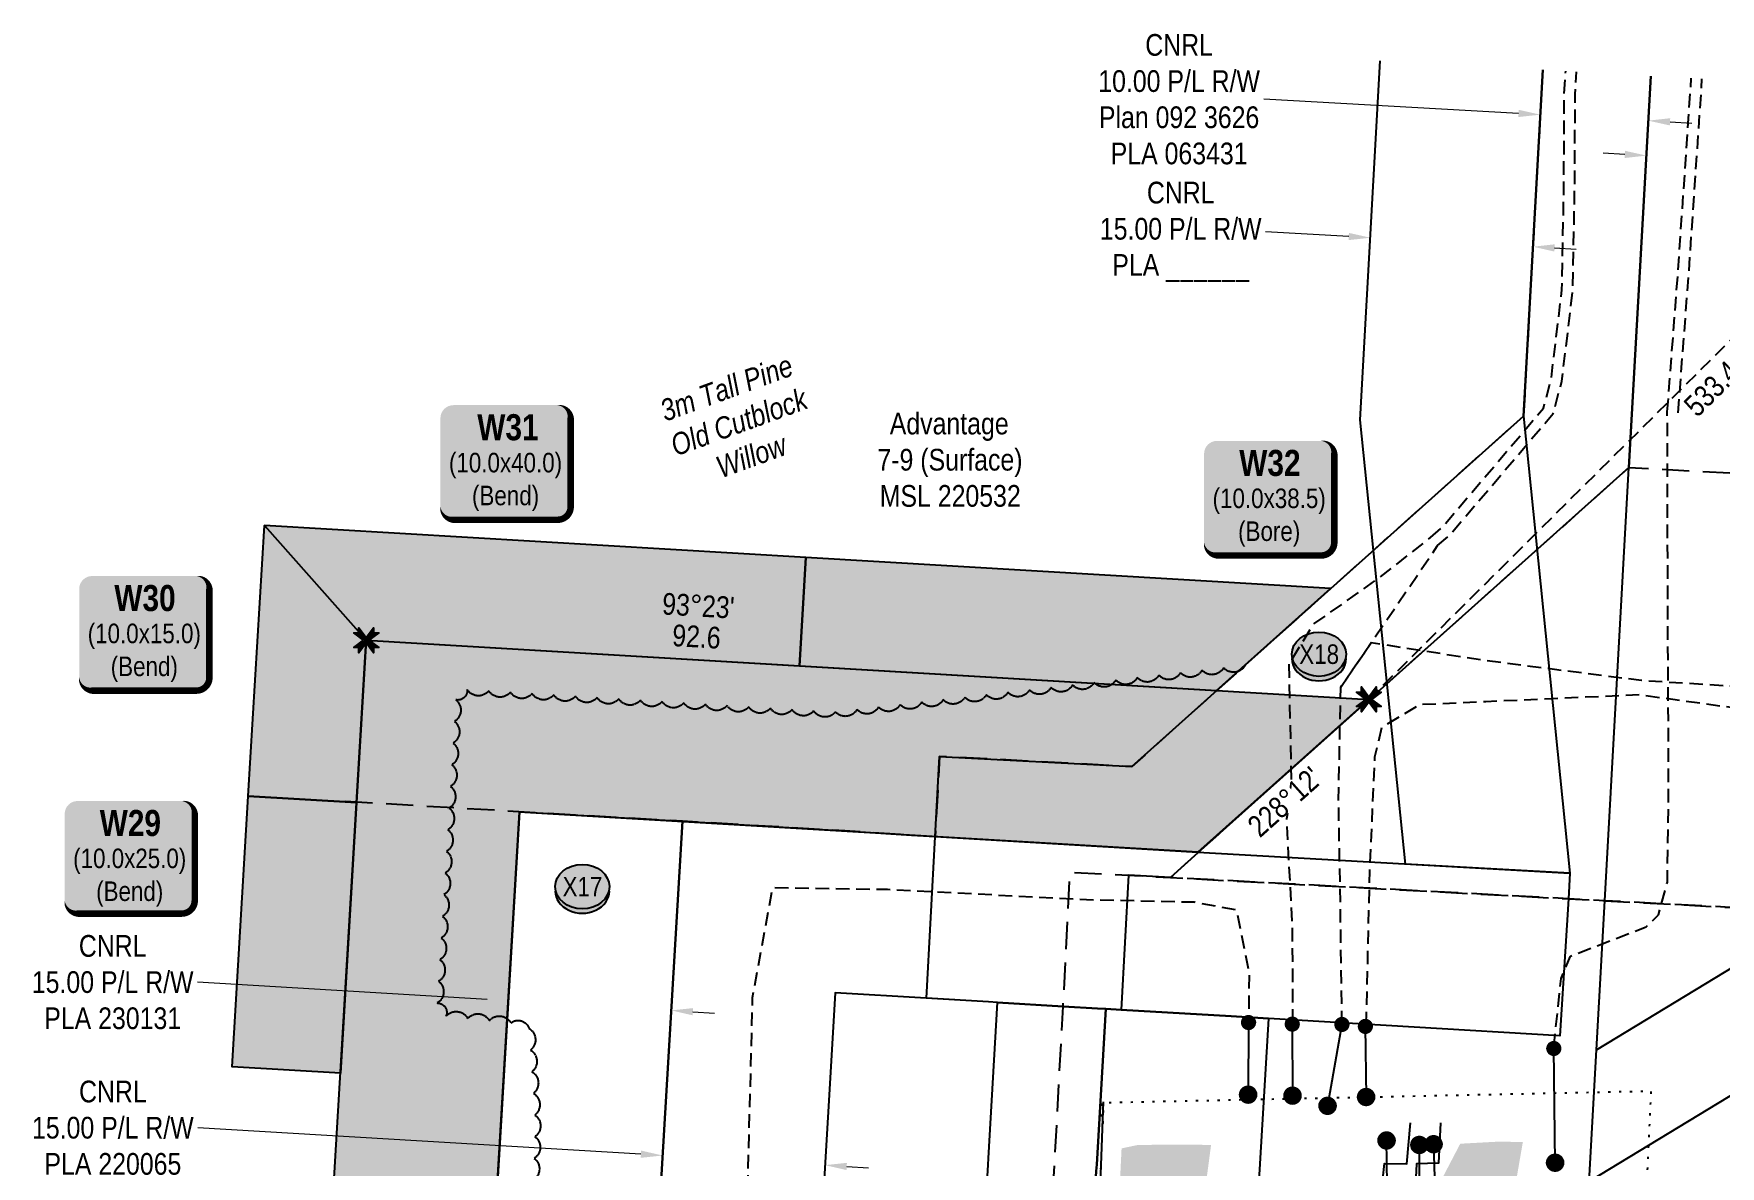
# Model space of a CAD drawing. Extents: x 331629 to 337523, y 6158057 to 6163201.
# Drawn here: x 331681 to 332458, y 6160268 to 6160790 of the extents above; entities that cross this region are included whole.
import ezdxf
from ezdxf.enums import TextEntityAlignment as Align

# ---------------------------------------------------------------- set-up
doc = ezdxf.new("R2010")
doc.units = 0
doc.header["$LTSCALE"] = 5
doc.header["$PDSIZE"] = 5
for name, pattern in [('0', [1, 1, 0]), ('foc-ACCESSROAD', [3.75, 2.5, -1.25]), ('foc-TIELINE', [1.875, 1.25, -0.625]), ('foc-TOPO', [1, 0.2, -0.8]), ('UG_PIPE', [1.875, 1.25, -0.625])]:
    doc.linetypes.add(name, pattern=pattern)
doc.layers.get('Defpoints').update_dxf_attribs({"color": 9})
doc.layers.add('AS-PIPE-AG', color=7, linetype='Continuous', true_color=0x7d00fa)
doc.layers.add('P-TEMP-BLUE-H', color=7, linetype='Continuous', true_color=0x99e6ff)
for name, color, linetype in [('AS-PIPE-UG', 44, 'UG_PIPE'), ('AS-ROADS', 254, 'Continuous'), ('AS-SYMBOL', 7, 'Continuous'), ('C-RW', 13, 'Continuous'), ('C-WS', 13, 'foc-ACCESSROAD'), ('F-WS', 190, 'foc-ACCESSROAD'), ('L-BD', 7, 'Continuous'), ('L-BD1', 253, 'Continuous'), ('L-MON', 1, 'Continuous'), ('L-TIE', 7, 'foc-TIELINE'), ('P-CROSSINGS', 250, 'Continuous'), ('P-PROPOSED', 10, 'Continuous'), ('P-PROPOSED-H', 21, 'Continuous'), ('P-TEMP-BLOCKS', 250, 'Continuous'), ('P-TEMP-BLUE', 146, 'Continuous'), ('P-WORKAREA', 113, 'Continuous'), ('P-WORKAREA-H', 111, 'Continuous'), ('T-BUSH', 110, '0'), ('T-BUSH-T', 110, 'Continuous'), ('T-GENERAL', 48, 'foc-TOPO')]:
    doc.layers.add(name, color=color, linetype=linetype)
doc.layers.add('C-RW-T', color=13, linetype='Continuous', lineweight=9)
doc.layers.add('F-WS-T', color=190, linetype='Continuous', lineweight=9)
doc.styles.add('80', font='ARIALN.TTF', dxfattribs={"height": 10})
doc.styles.add('80CG', font='ARIALN.TTF', dxfattribs={"height": 10})
doc.styles.add('80L', font='ARIALN.TTF', dxfattribs={"height": 10})
doc.styles.add('80LS', font='ARIALNI.TTF', dxfattribs={"height": 10})
doc.styles.add('BOLD', font='ARIALNB.TTF')
doc.styles.add('Crossing', font='ARIALN.TTF', dxfattribs={"height": 10})
doc.styles.get("Standard").update_dxf_attribs({"font": 'ARIALN.TTF'})
doc.dimstyles.new('Compass 5 000', dxfattribs={"dimscale": 5, "dimtxt": 9, "dimasz": 2, "dimexe": 0.2, "dimexo": 0.0625, "dimgap": 0.5, "dimtad": 0, "dimtih": 1, "dimtoh": 1, "dimzin": 0, "dimdsep": 46, "dimtxsty": '80CG', "dimcen": 0.1, "dimse1": 1, "dimse2": 1, "dimclrd": 256, "dimclrt": 256, "dimaunit": 1, "dimadec": 4, "dimazin": 0, "dimtfac": 0.06, "dimtofl": 0, "dimtmove": 0, "dimatfit": 1, "dimfxl": 0.2, "dimtolj": 1, "dimtzin": 0, "dimlwd": -1, "dimarcsym": 0})

# ---------------------------------------------------------------- blocks, each defined once
blk = doc.blocks.new('*U455')
h = blk.add_hatch(color=111)
edge = h.paths.add_edge_path()
edge.add_line((-24, -34.31), (24, -34.31))
edge.add_arc((24, -28.31), 6, 270, 360)
edge.add_line((30, -28.31), (30, 12.5))
edge.add_arc((24, 12.5), 6, 0, 90)
edge.add_line((24, 18.5), (-24, 18.5))
edge.add_arc((-24, 12.5), 6, 90, 180)
edge.add_line((-30, 12.5), (-30, -28.31))
edge.add_arc((-24, -28.31), 6, 180, 270)
at = {"color": 250, "flags": 128}
blk.add_lwpolyline([(-24, -34.31, 3, 3, 0), (24, -34.31, 3, 3, 0.414214), (30, -28.31, 3, 3, 0), (30, 12.5, 3, 0, 0.414214), (24, 18.5, 0, 0, 0), (-24, 18.5, 0, 0, 0.414214), (-30, 12.5, 0, 0, 0), (-30, -28.31, 0, 3, 0.414214)], format="xyseb", close=True, dxfattribs=at)
at = {"flags": 128}
blk.add_lwpolyline([(15.61, -23.61, 0, 7.5, 0), (0, 0, 0, 0, 0)], format="xyseb", dxfattribs=at)
at = {"color": 250}
for tag, p, height, style in [('TEMP_AREA_W1_001', (-9.21, 2.24), 12, 'BOLD'), ('ENTER_TEXT_001', (-30.66, -12.47), 9, '80')]:
    blk.add_attdef(tag, p, '', height=height, dxfattribs=dict(at, style=style))
blk = doc.blocks.new('*U456')
h = blk.add_hatch(color=111)
edge = h.paths.add_edge_path()
edge.add_line((-24, -34.31), (24, -34.31))
edge.add_arc((24, -28.31), 6, 270, 360)
edge.add_line((30, -28.31), (30, 12.5))
edge.add_arc((24, 12.5), 6, 0, 90)
edge.add_line((24, 18.5), (-24, 18.5))
edge.add_arc((-24, 12.5), 6, 90, 180)
edge.add_line((-30, 12.5), (-30, -28.31))
edge.add_arc((-24, -28.31), 6, 180, 270)
at = {"color": 250, "flags": 128}
blk.add_lwpolyline([(-24, -34.31, 3, 3, 0), (24, -34.31, 3, 3, 0.414214), (30, -28.31, 3, 3, 0), (30, 12.5, 3, 0, 0.414214), (24, 18.5, 0, 0, 0), (-24, 18.5, 0, 0, 0.414214), (-30, 12.5, 0, 0, 0), (-30, -28.31, 0, 3, 0.414214)], format="xyseb", close=True, dxfattribs=at)
at = {"flags": 128}
blk.add_lwpolyline([(9, -20.41, 0, 7.5, 0), (0, 0, 0, 0, 0)], format="xyseb", dxfattribs=at)
at = {"color": 250}
for tag, p, height, style in [('TEMP_AREA_W1_001', (-9.21, 2.24), 12, 'BOLD'), ('ENTER_TEXT_001', (-30.66, -12.47), 9, '80')]:
    blk.add_attdef(tag, p, '', height=height, dxfattribs=dict(at, style=style))
blk = doc.blocks.new('*U457')
h = blk.add_hatch(color=111)
edge = h.paths.add_edge_path()
edge.add_line((-24, -34.31), (24, -34.31))
edge.add_arc((24, -28.31), 6, 270, 360)
edge.add_line((30, -28.31), (30, 12.5))
edge.add_arc((24, 12.5), 6, 0, 90)
edge.add_line((24, 18.5), (-24, 18.5))
edge.add_arc((-24, 12.5), 6, 90, 180)
edge.add_line((-30, 12.5), (-30, -28.31))
edge.add_arc((-24, -28.31), 6, 180, 270)
at = {"color": 250, "flags": 128}
blk.add_lwpolyline([(-24, -34.31, 3, 3, 0), (24, -34.31, 3, 3, 0.414214), (30, -28.31, 3, 3, 0), (30, 12.5, 3, 0, 0.414214), (24, 18.5, 0, 0, 0), (-24, 18.5, 0, 0, 0.414214), (-30, 12.5, 0, 0, 0), (-30, -28.31, 0, 3, 0.414214)], format="xyseb", close=True, dxfattribs=at)
at = {"flags": 128}
blk.add_lwpolyline([(-21.38, -28.3, 0, 7.5, 0), (0, 0, 0, 0, 0)], format="xyseb", dxfattribs=at)
at = {"color": 250}
for tag, p, height, style in [('TEMP_AREA_W1_001', (-9.21, 2.24), 12, 'BOLD'), ('ENTER_TEXT_001', (-30.66, -12.47), 9, '80')]:
    blk.add_attdef(tag, p, '', height=height, dxfattribs=dict(at, style=style))
blk = doc.blocks.new('*D504')
at = {"layer": 'C-RW-T', "transparency": 16777216}
for p, q in [((331889.57, 6160345.15), (331756.19, 6160353.09)), ((331984.41, 6160339.51), (331994.39, 6160338.91))]:
    blk.add_line(p, q, dxfattribs=at)
for points in [[(331889.67, 6160346.81), (331889.47, 6160343.49), (331899.56, 6160344.56)], [(331984.51, 6160341.17), (331984.31, 6160337.84), (331974.43, 6160340.1)]]:
    blk.add_solid(points, dxfattribs=at)
at = {"layer": 'Defpoints', "color": 0, "transparency": 16777216}
for p in [(331899.56, 6160344.56), (331893.69, 6160245.93), (331968.56, 6160241.48)]:
    blk.add_point(p, dxfattribs=at)
at = {"layer": 'C-RW-T', "transparency": 16777216, "insert": (331717.1, 6160353.09), "char_height": 10, "attachment_point": 5, "style": '80CG'}
blk.add_mtext('\\A1;CNRL\\P15.00 P/L R/W\\PPLA 230131', dxfattribs=at)
blk = doc.blocks.new('*D505')
at = {"layer": 'C-RW-T', "transparency": 16777216}
for p, q in [((331960.46, 6160273.85), (331756.27, 6160285.99)), ((332055.25, 6160268.21), (332065.23, 6160267.62))]:
    blk.add_line(p, q, dxfattribs=at)
for points in [[(331960.56, 6160275.51), (331960.36, 6160272.18), (331970.44, 6160273.25)], [(332055.35, 6160269.87), (332055.15, 6160266.55), (332045.27, 6160268.8)]]:
    blk.add_solid(points, dxfattribs=at)
at = {"layer": 'Defpoints', "color": 0, "transparency": 16777216}
for p in [(331971.61, 6160292.97), (332046.44, 6160288.52), (331970.44, 6160273.25)]:
    blk.add_point(p, dxfattribs=at)
at = {"layer": 'C-RW-T', "transparency": 16777216, "insert": (331717.19, 6160285.99), "char_height": 10, "attachment_point": 5, "style": '80CG'}
blk.add_mtext('\\A1;CNRL\\P15.00 P/L R/W\\PPLA 220065', dxfattribs=at)
blk = doc.blocks.new('PIG')
h = blk.add_hatch(color=255)
h.dxf.hatch_style = 1
edge = h.paths.add_edge_path()
edge.add_arc((0, 0), 0.85, 0, 360)
at = {"layer": 'AS-SYMBOL'}
h = blk.add_hatch(color=13, dxfattribs=at)
h.dxf.hatch_style = 1
h.paths.add_polyline_path([(-0.1, 0, 1), (-0.55, 0, 1)])
h = blk.add_hatch(color=13, dxfattribs=at)
h.dxf.hatch_style = 1
h.paths.add_polyline_path([(0.1, 0, 1), (0.55, 0, 1)])
at = {"layer": 'AS-SYMBOL', "color": 13}
for centre, radius in [((0, 0), 0.75), ((-0.33, 0), 0.225), ((0.33, 0), 0.225)]:
    blk.add_circle(centre, radius, dxfattribs=at)
blk = doc.blocks.new('RISER')
h = blk.add_hatch(color=255)
h.dxf.hatch_style = 1
edge = h.paths.add_edge_path()
edge.add_arc((0, 0), 0.7, 0, 360)
blk.add_hatch(color=13).paths.add_polyline_path([(0.58, -0.15), (-0.58, -0.15, 0.774597)])
at = {"color": 13}
blk.add_line((-0.58, -0.15), (0.58, -0.15), dxfattribs=at)
blk.add_circle((0, 0), 0.6, dxfattribs=at)
blk = doc.blocks.new('*U492')
at = {"true_color": 0x99e6ff}
h = blk.add_hatch(color=141, dxfattribs=at)
edge = h.paths.add_edge_path()
edge.add_line((-24, -33.45), (24, -33.45))
edge.add_arc((24, -27.45), 6, 270, 360)
edge.add_line((30, -27.45), (30, 12.5))
edge.add_arc((24, 12.5), 6, 0, 90)
edge.add_line((24, 18.5), (-24, 18.5))
edge.add_arc((-24, 12.5), 6, 90, 180)
edge.add_line((-30, 12.5), (-30, -27.45))
edge.add_arc((-24, -27.45), 6, 180, 270)
at = {"color": 250, "flags": 128}
blk.add_lwpolyline([(-24, -33.45, 3, 3, 0), (24, -33.45, 3, 3, 0.414214), (30, -27.45, 3, 3, 0), (30, 12.5, 3, 0, 0.414214), (24, 18.5, 0, 0, 0), (-24, 18.5, 0, 0, 0.414214), (-30, 12.5, 0, 0, 0), (-30, -27.45, 0, 3, 0.414214)], format="xyseb", close=True, dxfattribs=at)
at = {"flags": 128}
blk.add_lwpolyline([(13.36, -23.05, 0, 7.5, 0), (0, 0, 0, 0, 0)], format="xyseb", dxfattribs=at)
at = {"color": 250}
for tag, p, height, style in [('TEMP_AREA_W1_001', (-9.21, 2.24), 12, 'BOLD'), ('ENTER_TEXT_001', (-30.66, -12.47), 9, '80')]:
    blk.add_attdef(tag, p, '', height=height, dxfattribs=dict(at, style=style))
blk = doc.blocks.new('TEMP')
h = blk.add_hatch(color=255)
h.dxf.hatch_style = 1
h.paths.add_polyline_path([(0, 0.25), (-0.67, 1.15), (-0.67, 0.67), (-1.15, 0.67), (-0.25, 0), (-1.15, -0.67), (-0.67, -0.67), (-0.67, -1.15), (0, -0.25), (0.67, -1.15), (0.67, -0.67), (1.15, -0.67), (0.25, 0), (1.15, 0.67), (0.67, 0.67), (0.67, 1.15)])
h.paths.add_polyline_path([(0.57, 0.85), (0.57, 0.57), (0.85, 0.57), (0.08, 0), (0.85, -0.57), (0.57, -0.57), (0.57, -0.85), (0, -0.08), (-0.57, -0.85), (-0.57, -0.57), (-0.85, -0.57), (-0.08, 0), (-0.85, 0.57), (-0.57, 0.57), (-0.57, 0.85), (0, 0.08)], flags=16)
h = blk.add_hatch(color=1)
h.dxf.hatch_style = 1
h.paths.add_polyline_path([(0, 0.08), (-0.57, 0.85), (-0.57, 0.57), (-0.85, 0.57), (-0.08, 0), (-0.85, -0.57), (-0.57, -0.57), (-0.57, -0.85), (0, -0.08), (0.57, -0.85), (0.57, -0.57), (0.85, -0.57), (0.08, 0), (0.85, 0.57), (0.57, 0.57), (0.57, 0.85)])
at = {"color": 1}
for p, q in [((-0.08, 0), (0.08, 0)), ((0, 0.08), (0, -0.08))]:
    blk.add_line(p, q, dxfattribs=at)
at = {"color": 255, "flags": 128}
blk.add_lwpolyline([(-0.25, 0), (-1.15, 0.67), (-0.67, 0.67), (-0.67, 1.15), (0, 0.25), (0.67, 1.15), (0.67, 0.67), (1.15, 0.67), (0.25, 0), (1.15, -0.67), (0.67, -0.67), (0.67, -1.15), (0, -0.25), (-0.67, -1.15), (-0.67, -0.67), (-1.15, -0.67)], close=True, dxfattribs=at)
at = {"color": 1, "flags": 128}
blk.add_lwpolyline([(-0.08, 0), (-0.85, 0.57), (-0.57, 0.57), (-0.57, 0.85), (0, 0.08), (0.57, 0.85), (0.57, 0.57), (0.85, 0.57), (0.08, 0), (0.85, -0.57), (0.57, -0.57), (0.57, -0.85), (0, -0.08), (-0.57, -0.85), (-0.57, -0.57), (-0.85, -0.57)], close=True, dxfattribs=at)
blk = doc.blocks.new('xing2')
h = blk.add_hatch(color=50)
h.dxf.hatch_style = 1
edge = h.paths.add_edge_path()
edge.add_ellipse((0, 0), major_axis=(-12.5, 0), ratio=0.816297, start_angle=0, end_angle=360)
h = blk.add_hatch(color=250)
h.dxf.hatch_style = 1
edge = h.paths.add_edge_path()
edge.add_ellipse((0, -2.05), major_axis=(-12.5, 0), ratio=0.816297, start_angle=0, end_angle=180)
edge.add_line((12.5, -2.05), (12.5, 0))
edge.add_ellipse((0, 0), major_axis=(-12.5, 0), ratio=0.816297, start_angle=0, end_angle=180, ccw=False)
edge.add_line((-12.5, 0), (-12.5, -2.05))
at = {"color": 250}
blk.add_ellipse((0, 0), major_axis=(-12.5, 0), ratio=0.816297, dxfattribs=at)
blk.add_ellipse((0, -2.05), major_axis=(-12.5, 0), ratio=0.816297, start_param=0, end_param=3.141593, dxfattribs=at)
at = {"color": 250, "style": 'Crossing'}
blk.add_attdef('CROSSING', text='', height=9, dxfattribs=at).set_placement((0.09, 0.02), align=Align.MIDDLE_CENTER)
at = {"color": 250, "style": 'Crossing', "flags": 1}
for tag, p in [('OWNER', (0.09, -12.49)), ('DESCRIPTION', (0.09, -25.77)), ('LOCATION', (0.09, -39.3)), ('DWG_REF', (0.09, -52.84))]:
    blk.add_attdef(tag, text='', height=9, dxfattribs=at).set_placement(p, align=Align.MIDDLE_CENTER)
blk = doc.blocks.new('*D593')
at = {"layer": 'C-RW-T', "transparency": 16777216}
for p, q in [((332286.53, 6160696.72), (332248.23, 6160698.84)), ((332381.39, 6160691.45), (332391.37, 6160690.9))]:
    blk.add_line(p, q, dxfattribs=at)
for points in [[(332286.62, 6160698.38), (332286.44, 6160695.05), (332296.51, 6160696.16)], [(332381.48, 6160693.12), (332381.3, 6160689.79), (332371.4, 6160692.01)]]:
    blk.add_solid(points, dxfattribs=at)
at = {"layer": 'Defpoints', "color": 0, "transparency": 16777216}
for p in [(332297.02, 6160705.26), (332371.91, 6160701.11), (332296.51, 6160696.16)]:
    blk.add_point(p, dxfattribs=at)
at = {"layer": 'C-RW-T', "transparency": 16777216, "insert": (332209.14, 6160698.84), "char_height": 10, "attachment_point": 5, "style": '80CG'}
blk.add_mtext('\\A1;CNRL\\P15.00 P/L R/W\\PPLA ______', dxfattribs=at)

msp = doc.modelspace()

# ---------------------------------------------------------------- hatches: boundary and pattern name
at = {"layer": 'AS-ROADS'}
h = msp.add_hatch(color=256, dxfattribs=at)
h.dxf.hatch_style = 1
h.paths.add_polyline_path([(332368.395, 6159893.756), (332364.165, 6159904.758), (332353.142, 6159926.014), (332342.909, 6159942.715), (332325.268, 6159967.08), (332303.567, 6159987.231), (332281.212, 6159999.464), (332253.867, 6160010.087), (332232.097, 6160020.055), (332215.585, 6160029.138), (332192.92, 6160045.67), (332189.07, 6160051.573), (332193.549, 6160061.366), (332198.313, 6160092.94), (332203.407, 6160116.925), (332207.442, 6160145.93), (332202.928, 6160164.191), (332202.323, 6160163.501), (332193.109, 6160171.354), (332178.207, 6160180.473), (332178.937, 6160200.684), (332180.602, 6160217.18), (332181.042, 6160233.877), (332181.137, 6160243.145), (332181.037, 6160257.452), (332181.417, 6160266.84), (332181.892, 6160276.533), (332189.55, 6160278.133), (332206.857, 6160278.223), (332215.165, 6160278.308), (332223.108, 6160278.023), (332221.194, 6160263.566), (332220.604, 6160250.349), (332219.604, 6160233.067), (332219.729, 6160216.425), (332221.169, 6160214.031), (332233.471, 6160212.346), (332261.371, 6160209.827), (332275.363, 6160210.267), (332277.932, 6160226.133), (332280.057, 6160239.666), (332283.786, 6160245.305), (332301.803, 6160244.455), (332326.603, 6160247.319), (332329.287, 6160262.136), (332337.915, 6160278.678), (332356.097, 6160279.668), (332366.75, 6160279.413), (332363.64, 6160261.456), (332362.011, 6160252.568), (332358.751, 6160239.551), (332355.362, 6160231.587), (332350.493, 6160224.564), (332339.275, 6160213.131), (332339.365, 6160212.536), (332336.886, 6160197.609), (332337.431, 6160178.873), (332339.8, 6160170.6), (332361.871, 6160170.155), (332361.956, 6160150.529), (332360.981, 6160128.938), (332361.301, 6160102.133), (332361.546, 6160081.832), (332363.855, 6160063.586), (332377.772, 6160059.347), (332391.965, 6160061.022), (332394.954, 6160069.495), (332397.089, 6160087.701), (332396.309, 6160102.978), (332394.744, 6160103.943), (332383.056, 6160106.172), (332367.899, 6160106.472), (332367.015, 6160115.786), (332367.33, 6160142.475), (332367.295, 6160163.216), (332367.095, 6160180.927), (332369.194, 6160186.286), (332378.772, 6160187.441), (332399.068, 6160185.662), (332418.964, 6160184.297), (332427.757, 6160179.343), (332434.036, 6160170.8), (332458.341, 6160169.36), (332461.601, 6160177.538), (332467.524, 6160212.676), (332471.534, 6160218.16), (332491.25, 6160218.99), (332510.131, 6160219.01), (332527.198, 6160218.22), (332538.635, 6160211.646), (332535.101, 6160195.545), (332530.267, 6160183.562), (332527.348, 6160166.885), (332528.262, 6160147.299), (332535.926, 6160142.58), (332557.162, 6160141.37), (332564.115, 6160143.035), (332584.201, 6160136.361), (332573.403, 6160124.419), (332556.082, 6160105.008), (332539.825, 6160086.291), (332521.569, 6160064.881), (332508.361, 6160047.109), (332494.494, 6160027.203), (332481.472, 6160001.688), (332469.034, 6159969.59), (332458.851, 6159941.321), (332449.228, 6159914.251), (332445.417, 6159893.299)])
at = {"layer": 'P-PROPOSED-H'}
h = msp.add_hatch(color=256, dxfattribs=at)
h.dxf.hatch_style = 1
h.paths.add_polyline_path([(331797.114, 6159893.445), (331872.307, 6159893.445), (331904.324, 6160431.425), (332216.984, 6160412.963), (332295.803, 6160483.425), (331833.923, 6160510.698)])
at = {"layer": 'P-TEMP-BLUE-H'}
h = msp.add_hatch(color=256, dxfattribs=at)
h.dxf.hatch_style = 1
h.paths.add_polyline_path([(331829.486, 6160435.88), (331822.088, 6160311.129), (331772.196, 6160314.088), (331779.592, 6160438.801)])
at = {"layer": 'P-WORKAREA-H'}
h = msp.add_hatch(color=256, dxfattribs=at)
h.dxf.hatch_style = 1
h.paths.add_polyline_path([(331779.592, 6160438.801), (331786.99, 6160563.546), (331833.923, 6160510.698), (331829.486, 6160435.88)])
h = msp.add_hatch(color=256, dxfattribs=at)
h.dxf.hatch_style = 1
h.paths.add_polyline_path([(331833.923, 6160510.698), (332033.492, 6160498.863), (332036.451, 6160548.755), (331786.99, 6160563.546)], flags=17)
h = msp.add_hatch(color=256, dxfattribs=at)
h.dxf.hatch_style = 1
h.paths.add_polyline_path([(332278.075, 6160534.572), (332036.426, 6160548.776), (332033.492, 6160498.863), (332225.577, 6160487.572)])

# ---------------------------------------------------------------- linework, layer by layer
at = {"layer": 'AS-PIPE-AG', "flags": 128}
for points in [[(332240.392, 6160334.512), (332240.192, 6160301.178)], [(332260.546, 6160333.755), (332260.641, 6160300.867)], [(332283.422, 6160333.71), (332276.753, 6160296.188)], [(332294.179, 6160332.72), (332294.539, 6160300.177)], [(332381.647, 6160269.938), (332381.057, 6160322.627)], [(332166.405, 6160102.157), (332173.529, 6160298.052)], [(332302.273, 6160262.491), (332303.092, 6160269.56), (332313.255, 6160269.35), (332314.955, 6160288.261)], [(332328.812, 6160288.263), (332327.887, 6160269.645), (332317.71, 6160269.365), (332317.52, 6160263.131)], [(332304.347, 6160249.877), (332303.877, 6160280.291)], [(332319.149, 6160251.957), (332319.069, 6160278.186)], [(332325.609, 6160278.45), (332327.124, 6160227.585)]]:
    msp.add_lwpolyline(points, dxfattribs=at)
at = {"layer": 'AS-PIPE-UG'}
msp.add_line((332282.842, 6160489.114), (332327.502, 6160554.272), dxfattribs=at)
at = {"layer": 'AS-PIPE-UG', "flags": 128}
for points in [[(332324.228, 6160558.049), (332329.453, 6160562.579), (332376.228, 6160617.569), (332379.778, 6160630.939), (332384.783, 6160672.154), (332385.638, 6160718.469), (332385.848, 6160762.524), (332386.498, 6160772.884)], [(332327.502, 6160554.272), (332333.014, 6160559.05), (332380.769, 6160615.192), (332384.698, 6160629.991), (332389.776, 6160671.805), (332390.636, 6160718.411), (332390.846, 6160762.355), (332391.489, 6160772.602)], [(332433.304, 6160615.91), (332438.184, 6160679.405), (332444.074, 6160765.53), (332444.229, 6160769.625)], [(332438.288, 6160615.527), (332443.17, 6160679.043), (332449.066, 6160765.265), (332449.221, 6160769.343)], [(332381.017, 6160323.157), (332384.381, 6160354.786), (332388.745, 6160365.154), (332423.553, 6160378.596), (332429.197, 6160384.1), (332433.357, 6160399.247), (332433.931, 6160443.973), (332433.566, 6160514.344), (332433.304, 6160615.91)], [(332260.821, 6160334.36), (332260.666, 6160378.601), (332257.947, 6160428.596), (332260.321, 6160439.404), (332259.086, 6160499.907), (332270.319, 6160518.063), (332300.843, 6160539.564), (332324.228, 6160558.049)], [(332283.437, 6160333.69), (332282.672, 6160390.364), (332281.872, 6160436.759), (332282.842, 6160489.114), (332296.881, 6160509.597), (332349.748, 6160501.382), (332421.384, 6160492.223), (332477.813, 6160488.729), (332544.744, 6160489.209)], [(332559.816, 6160467.268), (332481.827, 6160477.021), (332420.264, 6160485.51), (332349.723, 6160482.32), (332319.139, 6160480.941), (332301.768, 6160470.558), (332298.409, 6160456.805), (332296.149, 6160404.446), (332294.419, 6160332.84)], [(331972.879, 6159753.065), (332009.256, 6160242.328), (332011.932, 6160346.078), (332021.113, 6160396.689), (332074.042, 6160395.931), (332165.725, 6160391.18), (332215.32, 6160390.082), (332234.771, 6160386.486), (332240.629, 6160357.227), (332240.382, 6160334.457)]]:
    msp.add_lwpolyline(points, dxfattribs=at)
at = {"layer": 'C-RW', "flags": 128}
for points in [[(332375.908, 6160773.481), (332367.056, 6160613.994), (332388.473, 6160403.305), (332312.679, 6160407.462), (332291.86, 6160612.27), (332301.039, 6160777.708)], [(332425.651, 6160770.673), (332415.615, 6160590.291), (332216.972, 6160412.712), (332204.479, 6160401.344), (332187.768, 6160402.274), (332185.148, 6160402.402), (332181.761, 6160340.394), (332174.672, 6160340.814), (332170.832, 6160341.035), (332154.974, 6160341.968), (332124.774, 6160343.747), (332120.621, 6160344.005), (332091.943, 6160345.698), (332096.037, 6160420.078), (332098.032, 6160457.173), (332186.587, 6160452.423), (332367.057, 6160613.994), (332375.938, 6160773.48)], [(332395.728, 6160232.31), (332397.34, 6160261.312), (332400.707, 6160321.898), (332404.519, 6160390.635), (332415.615, 6160590.291), (332425.651, 6160770.673)], [(332575.703, 6160762.203), (332557.309, 6160436.35), (332728.344, 6160630.188), (332765.223, 6160596.391), (332734.429, 6160561.488), (332682.053, 6160502.115), (332609.149, 6160419.475), (332575.637, 6160381.489), (332552.778, 6160355.575), (332475.068, 6160308.452), (332397.34, 6160261.312), (332400.707, 6160321.898), (332478.436, 6160369.034), (332505.2, 6160385.265), (332519.95, 6160394.215), (332523.779, 6160464.317), (332540.715, 6160764.178)], [(331872.709, 6159893.445), (331904.734, 6160431.55), (331979.597, 6160427.241), (331953.468, 6159987.736), (331952.879, 6159980.438), (331952.286, 6159973.136), (331951.742, 6159965.829), (331951.389, 6159958.511), (331951.101, 6159951.209), (331950.804, 6159943.932), (331950.57, 6159936.688), (331947.582, 6159893.445)], [(331953.478, 6159987.735), (331979.597, 6160427.241), (332054.414, 6160422.848), (332085.085, 6160420.914), (332096.043, 6160420.214), (332216.984, 6160412.963), (332388.474, 6160403.305), (332387.749, 6160391.523), (332383.864, 6160328.46), (332249.519, 6160336.384), (332232.354, 6160337.395), (332181.761, 6160340.383), (332174.672, 6160340.803), (332170.831, 6160341.028), (332154.974, 6160341.961), (332124.774, 6160343.743), (332120.62, 6160343.991), (332091.942, 6160345.683), (332049.973, 6160348.158), (332036.529, 6160121.322)], [(332098.087, 6159893.445), (332110.182, 6160095.992), (332113.794, 6160156.432), (332120.359, 6160268.898), (332120.55, 6160271.982), (332124.774, 6160343.747), (332154.974, 6160341.968), (332170.832, 6160341.035), (332174.672, 6160340.814), (332170.416, 6160269.114), (332170.229, 6160265.956), (332148.119, 6159893.445)], [(332148.119, 6159893.445), (332170.229, 6160265.956), (332170.416, 6160269.114), (332174.672, 6160340.814), (332181.761, 6160340.394), (332232.354, 6160337.395), (332249.519, 6160336.384), (332237.904, 6160140.655), (332223.23, 6159893.445)]]:
    msp.add_lwpolyline(points, dxfattribs=at)
at = {"layer": 'C-RW-T'}
for p, q in [((332364.781, 6160753.422), (332247.483, 6160759.932)), ((332434.55, 6160749.55), (332444.535, 6160748.996)), ((332413.716, 6160734.548), (332403.731, 6160735.101))]:
    msp.add_line(p, q, dxfattribs=at)
for points in [[(332364.874, 6160755.086), (332364.689, 6160751.758), (332374.766, 6160752.868)], [(332434.643, 6160751.214), (332434.458, 6160747.886), (332424.566, 6160750.104)], [(332413.808, 6160736.212), (332413.624, 6160732.884), (332423.701, 6160733.995)]]:
    msp.add_solid(points, dxfattribs=at)
at = {"layer": 'C-WS', "flags": 128}
for points in [[(333049.59, 6160735.453), (333039.173, 6160553.317), (332831.726, 6160367.844), (332756.625, 6160372.019), (332647.519, 6160377.647), (332607.585, 6160379.78), (332599.858, 6160380.196), (332575.635, 6160381.489), (332505.198, 6160385.261), (332479.365, 6160386.644), (332462.297, 6160387.551), (332404.519, 6160390.635), (332387.749, 6160391.523), (332204.479, 6160401.344), (332216.972, 6160412.712), (332415.615, 6160590.291), (332490.32, 6160586.23), (332500.611, 6160766.442)], [(331958.982, 6159893.445), (331958.979, 6159893.456), (331957.043, 6159900.523), (331955.357, 6159907.652), (331953.921, 6159914.837), (331952.738, 6159922.066), (331951.806, 6159929.332), (331950.95, 6159936.649), (331950.742, 6159943.938), (331950.728, 6159951.248), (331950.821, 6159958.573), (331951.109, 6159965.896), (331951.765, 6159973.192), (331952.593, 6159980.47), (331953.537, 6159987.73), (331954.936, 6159994.922), (331956.556, 6160002.069), (331958.424, 6160009.153), (331960.537, 6160016.168), (331962.896, 6160023.104), (331965.496, 6160029.952), (331968.333, 6160036.705), (331971.406, 6160043.355), (331974.709, 6160049.896), (331978.238, 6160056.313), (331981.992, 6160062.608), (331985.963, 6160068.764), (331990.146, 6160074.779), (331994.537, 6160080.642), (331999.13, 6160086.348), (332003.923, 6160091.89), (332008.904, 6160097.261), (332014.071, 6160102.456), (332019.417, 6160107.463), (332024.934, 6160112.286), (332030.618, 6160116.907), (332036.575, 6160121.316), (332042.45, 6160125.546), (332048.587, 6160129.547), (332054.859, 6160133.33), (332061.261, 6160136.896), (332067.784, 6160140.232), (332074.419, 6160143.336), (332081.157, 6160146.211), (332087.993, 6160148.844), (332094.917, 6160151.24), (332101.92, 6160153.389), (332108.996, 6160155.291), (332113.794, 6160156.432), (332116.131, 6160156.947), (332123.323, 6160158.352), (332130.557, 6160159.504), (332145.126, 6160161.042), (332154.974, 6160341.968), (332158.151, 6160403.765), (332174.218, 6160402.986), (332185.148, 6160402.402), (332187.768, 6160402.274), (332204.479, 6160401.344), (332387.749, 6160391.523), (332404.519, 6160390.635), (332462.297, 6160387.551), (332479.377, 6160386.647), (332505.2, 6160385.265), (332575.637, 6160381.489), (332599.858, 6160380.196), (332607.585, 6160379.78), (332581.477, 6159893.445)]]:
    msp.add_lwpolyline(points, dxfattribs=at)
at = {"layer": 'F-WS', "flags": 128}
msp.add_lwpolyline([(332375.938, 6160773.48), (332367.057, 6160613.994), (332186.587, 6160452.423), (332098.032, 6160457.173), (332096.037, 6160420.078), (332085.077, 6160420.763), (332054.413, 6160422.837), (331979.597, 6160427.241), (331819.058, 6160436.639)], dxfattribs=at)
at = {"layer": 'L-TIE'}
msp.add_line((332295.803, 6160483.425), (332576.42, 6160762.163), dxfattribs=at)
at = {"layer": 'P-PROPOSED', "flags": 128}
msp.add_lwpolyline([(331797.114, 6159893.445), (331833.923, 6160510.698), (332295.803, 6160483.425), (332216.984, 6160412.963), (331904.324, 6160431.425), (331872.307, 6159893.445)], dxfattribs=at)
at = {"layer": 'P-TEMP-BLUE', "flags": 128}
msp.add_lwpolyline([(331829.486, 6160435.88), (331822.088, 6160311.129), (331772.196, 6160314.088), (331779.592, 6160438.801)], close=True, dxfattribs=at)
at = {"layer": 'P-WORKAREA'}
for points in [[(331779.592, 6160438.801), (331786.99, 6160563.546), (331833.923, 6160510.698), (331829.486, 6160435.88)], [(331833.923, 6160510.698), (332033.492, 6160498.863), (332036.451, 6160548.755), (331786.99, 6160563.546)], [(332278.075, 6160534.572), (332036.426, 6160548.776), (332033.492, 6160498.863), (332225.577, 6160487.572)]]:
    msp.add_lwpolyline(points, close=True, dxfattribs=at)
at = {"layer": 'T-BUSH', "flags": 128}
msp.add_lwpolyline([(332238.795, 6160499.13, -0.5205671), (332228.861, 6160498.001, -0.5205671), (332218.927, 6160496.872, -0.5205671), (332208.993, 6160495.743, -0.5205671), (332199.059, 6160494.613, -0.5205671), (332189.125, 6160493.484, -0.5205671), (332179.191, 6160492.355, -0.5205671), (332169.257, 6160491.226, -0.5205671), (332159.323, 6160490.097, -0.5205671), (332149.388, 6160488.967, -0.5205671), (332139.454, 6160487.838, -0.5205671), (332129.52, 6160486.709, -0.5205671), (332119.586, 6160485.58, -0.5205671), (332109.652, 6160484.45, -0.5205671), (332099.718, 6160483.321, -0.5205671), (332089.784, 6160482.192, -0.5205671), (332079.85, 6160481.063, -0.5205671), (332069.916, 6160479.934, -0.5205671), (332059.982, 6160478.804, -0.5205671), (332050.048, 6160477.675, -0.5205671), (332040.071, 6160478.18, -0.5205671), (332030.092, 6160478.793, -0.5205671), (332020.113, 6160479.406, -0.5205671), (332010.134, 6160480.019, -0.5205671), (332000.155, 6160480.633, -0.5205671), (331990.175, 6160481.246, -0.5205671), (331980.196, 6160481.859, -0.5205671), (331970.217, 6160482.472, -0.5205671), (331960.238, 6160483.085, -0.5205671), (331950.259, 6160483.698, -0.5205671), (331940.279, 6160484.311, -0.5205671), (331930.3, 6160484.925, -0.5205671), (331920.321, 6160485.538, -0.5205671), (331910.342, 6160486.151, -0.5205671), (331900.362, 6160486.764, -0.5205671), (331890.383, 6160487.377, -0.5205671), (331880.404, 6160487.99, -0.5205671), (331875.169, 6160483.24, -0.5205671), (331874.561, 6160473.261, -0.5205671), (331873.952, 6160463.281, -0.5205671), (331873.344, 6160453.302, -0.5205671), (331872.735, 6160443.322, -0.5205671), (331872.127, 6160433.343, -0.5205671), (331871.518, 6160423.363, -0.5205671), (331870.909, 6160413.384, -0.5205671), (331870.301, 6160403.404, -0.5205671), (331869.692, 6160393.425, -0.5205671), (331869.084, 6160383.445, -0.5205671), (331868.475, 6160373.466, -0.5205671), (331867.867, 6160363.486, -0.5205671), (331867.258, 6160353.507, -0.5205671), (331866.65, 6160343.527, -0.5205671), (331870.709, 6160337.5, -0.5205671), (331880.652, 6160336.455, -0.5205671), (331890.595, 6160335.409, -0.5205671), (331900.538, 6160334.364, -0.5205671), (331908.909, 6160331.804, -0.5205671), (331909.58, 6160321.829, -0.5205671), (331910.25, 6160311.853, -0.5205671), (331910.921, 6160301.878, -0.5205671), (331911.591, 6160291.902, -0.5205671), (331911.631, 6160281.917, -0.5205671), (331911.261, 6160271.926, -0.5205671), (331910.891, 6160261.935, -0.5205671), (331910.521, 6160251.943, -0.5205671), (331910.151, 6160241.952, -0.5205671), (331909.781, 6160231.961, -0.5205671), (331909.411, 6160221.97, -0.5205671), (331909.041, 6160211.979, -0.5205671), (331908.327, 6160202.01, -0.5205671), (331907.401, 6160192.055, -0.5205671), (331906.475, 6160182.1, -0.5205671), (331905.549, 6160172.145, -0.5205671), (331903.851, 6160163.026, -0.5205671), (331893.854, 6160162.889, -0.5205671), (331883.857, 6160162.752, -0.5205671), (331878.755, 6160157.507, -0.5205671), (331878.195, 6160147.525, -0.5205671), (331877.635, 6160137.543, -0.5205671), (331877.075, 6160127.56, -0.5205671), (331876.516, 6160117.578, -0.5205671), (331875.956, 6160107.596, -0.5205671), (331875.396, 6160097.613, -0.5205671), (331874.836, 6160087.631, -0.5205671), (331874.276, 6160077.649, -0.5205671), (331873.716, 6160067.666, -0.5205671), (331873.156, 6160057.684, -0.5205671), (331872.596, 6160047.702, -0.5205671), (331872.036, 6160037.719, -0.5205671), (331871.473, 6160027.737, -0.5205671), (331870.789, 6160017.762, -0.5205671), (331870.106, 6160007.788, -0.5205671), (331869.422, 6159997.813, -0.5205671), (331868.738, 6159987.839, -0.5205671), (331868.054, 6159977.864, -0.5205671), (331867.37, 6159967.889, -0.5205671), (331866.686, 6159957.915, -0.5205671), (331866.002, 6159947.94, -0.5205671), (331865.318, 6159937.966, -0.5205671), (331864.634, 6159927.991, -0.5205671), (331863.95, 6159918.016, -0.5205671), (331863.266, 6159908.042, -0.5205671), (331862.583, 6159898.067, -0.5205671), (331861.899, 6159888.093, -0.5205671), (331861.215, 6159878.118, -0.5205671), (331860.531, 6159868.143, -0.5205671), (331859.847, 6159858.169, -0.5205671), (331859.242, 6159848.19, -0.5205671), (331858.865, 6159838.199, -0.5205671), (331858.488, 6159828.208, -0.5205671), (331858.111, 6159818.217, -0.5205671), (331857.734, 6159808.226, -0.5205671), (331857.357, 6159798.235, -0.5205671), (331856.98, 6159788.244, -0.5205671), (331856.603, 6159778.253, -0.5205671), (331856.226, 6159768.262, -0.5205671), (331855.849, 6159758.272, -0.5205671), (331855.472, 6159748.281, -0.5205671), (331855.095, 6159738.29, -0.5205671), (331854.718, 6159728.299, -0.5205671), (331852.624, 6159718.664, -0.5205671), (331848.998, 6159709.347, -0.5205671), (331845.372, 6159700.029, -0.5205671), (331840.77, 6159692.237, -0.5205671), (331830.791, 6159692.851, -0.5205671), (331820.811, 6159693.464, -0.5205671), (331810.832, 6159694.077, -0.5205671), (331802.786, 6159691.966, -0.5205671), (331800.071, 6159682.344, -0.5205671), (331797.355, 6159672.722, -0.5205671), (331794.64, 6159663.1, -0.5205671), (331791.924, 6159653.478, -0.5205671), (331789.209, 6159643.855, -0.5205671), (331786.493, 6159634.233, -0.5205671), (331783.778, 6159624.611, -0.5205671), (331784.124, 6159614.671, -0.5205671), (331784.804, 6159604.696, -0.5205671), (331785.484, 6159594.721, -0.5205671), (331786.164, 6159584.746, -0.5205671), (331786.844, 6159574.771, -0.5205671), (331787.524, 6159564.796, -0.5205671), (331788.203, 6159554.821, -0.5205671), (331788.883, 6159544.846, -0.5205671), (331789.563, 6159534.872, -0.5205671), (331790.243, 6159524.897, -0.5205671), (331790.923, 6159514.922, -0.5205671), (331790.446, 6159504.938, -0.5205671), (331789.923, 6159494.953, -0.5205671), (331789.4, 6159484.969, -0.5205671), (331788.877, 6159474.985, -0.5205671), (331788.354, 6159465, -0.5205671), (331787.831, 6159455.016, -0.5205671), (331787.308, 6159445.032, -0.5205671), (331786.785, 6159435.047, -0.5205671), (331786.262, 6159425.063, -0.5205671), (331785.74, 6159415.079, -0.5205671), (331785.217, 6159405.094, -0.5205671), (331784.694, 6159395.11, -0.5205671), (331784.171, 6159385.126, -0.5205671), (331783.648, 6159375.141, -0.5205671), (331783.238, 6159365.157, -0.5205671), (331783.689, 6159355.169, -0.5205671), (331784.14, 6159345.181, -0.5205671), (331784.591, 6159335.193, -0.5205671), (331785.041, 6159325.205, -0.5205671), (331784.044, 6159315.324, -0.5205671), (331782.129, 6159305.511, -0.5205671), (331780.214, 6159295.698, -0.5205671), (331778.299, 6159285.885, -0.5205671), (331776.385, 6159276.072, -0.5205671), (331780.972, 6159273.026, -0.5205671), (331790.701, 6159275.331, -0.5205671), (331800.429, 6159277.636, -0.5205671), (331810.199, 6159279.707, -0.5205671), (331820.132, 6159280.845, -0.5205671), (331830.065, 6159281.983, -0.5205671), (331839.998, 6159283.12, -0.5205671), (331849.931, 6159284.258, -0.5205671), (331859.864, 6159285.395, -0.5205671), (331869.797, 6159286.533, -0.5205671), (331879.731, 6159287.67, -0.5205671), (331889.664, 6159288.808, -0.5205671), (331899.597, 6159289.946, -0.5205671), (331909.53, 6159291.083, -0.5205671), (331917.912, 6159293.69, -0.5205671), (331918.507, 6159303.67, -0.5205671), (331919.103, 6159313.65, -0.5205671), (331925.864, 6159320.213, -0.5205671), (331934.012, 6159326.007, -0.5205671), (331942.16, 6159331.802, -0.5205671), (331951.912, 6159333.061, -0.5205671), (331961.891, 6159333.678, -0.5205671), (331971.87, 6159334.296, -0.5205671), (331981.849, 6159334.914, -0.5205671), (331991.828, 6159335.531, -0.5205671), (332001.807, 6159336.149, -0.5205671), (332011.786, 6159336.767, -0.5205671), (332021.764, 6159337.384, -0.5205671), (332031.743, 6159338.002, -0.5205671), (332035.284, 6159344.938, -0.5205671), (332035.714, 6159354.927, -0.5205671), (332036.143, 6159364.916, -0.5205671), (332036.573, 6159374.904, -0.5205671), (332037.002, 6159384.893, -0.5205671), (332037.432, 6159394.882, -0.5205671), (332037.861, 6159404.871, -0.5205671), (332038.291, 6159414.86, -0.5205671), (332038.721, 6159424.848, -0.5205671), (332039.458, 6159434.815, -0.5205671), (332040.455, 6159444.763, -0.5205671), (332041.452, 6159454.711, -0.5205671), (332042.449, 6159464.66, -0.5205671), (332043.446, 6159474.608, -0.5205671), (332044.443, 6159484.556, -0.5205671), (332045.44, 6159494.504, -0.5205671), (332046.437, 6159504.452, -0.5205671), (332056.023, 6159505.244, -0.5205671), (332066.014, 6159505.603, -0.5205671), (332076.006, 6159505.962, -0.5205671), (332085.997, 6159506.321, -0.5205671), (332095.989, 6159506.68, -0.5205671), (332105.981, 6159507.039, -0.5205671), (332115.972, 6159507.398, -0.5205671), (332125.964, 6159507.756, -0.5205671), (332135.883, 6159507.586, -0.5205671), (332145.416, 6159504.57, -0.5205671), (332154.948, 6159501.553, -0.5205671), (332163.199, 6159496.033, -0.5205671), (332171.222, 6159490.068, -0.5205671), (332176.965, 6159482.616, -0.5205671), (332179.182, 6159472.867, -0.5205671), (332181.398, 6159463.118, -0.5205671), (332183.615, 6159453.369, -0.5205671), (332185.832, 6159443.619, -0.5205671), (332188.048, 6159433.87, -0.5205671), (332191.642, 6159424.8, -0.5205671), (332198.028, 6159417.107, -0.5205671), (332204.414, 6159409.414, -0.5205671), (332210.8, 6159401.721, -0.5205671), (332217.186, 6159394.028, -0.5205671), (332223.572, 6159386.335, -0.5205671), (332229.957, 6159378.643, -0.5205671), (332236.343, 6159370.95, -0.5205671), (332242.729, 6159363.257, -0.5205671), (332249.115, 6159355.564, -0.5205671), (332255.501, 6159347.871, -0.5205671), (332261.887, 6159340.178, -0.5205671), (332268.273, 6159332.485, -0.5205671), (332274.043, 6159324.325, -0.5205671), (332279.727, 6159316.1, -0.5205671), (332285.411, 6159307.875, -0.5205671), (332291.095, 6159299.65, -0.5205671), (332296.779, 6159291.424, -0.5205671), (332302.462, 6159283.199, -0.5205671), (332306.27, 6159274.229, -0.5205671), (332307.776, 6159264.345, -0.5205671), (332309.282, 6159254.461, -0.5205671), (332310.789, 6159244.577, -0.5205671), (332312.295, 6159234.693, -0.5205671), (332313.802, 6159224.809, -0.5205671), (332315.308, 6159214.925, -0.5205671), (332316.814, 6159205.042, -0.5205671), (332318.321, 6159195.158, -0.5205671), (332319.689, 6159186.183, -0.5205671)], format="xyb", dxfattribs=at)
at = {"layer": 'T-GENERAL', "flags": 128}
msp.add_lwpolyline([(332170.604, 6160079.536), (332156.772, 6160080.016), (332157.717, 6160102.566), (332171.339, 6160102.067), (332166.405, 6160102.157), (332173.529, 6160298.052), (332173.119, 6160285.115), (332172.569, 6160297.607), (332425.758, 6160302.986), (332423.154, 6160246.093)], dxfattribs=at)

# ---------------------------------------------------------------- block references
at = {"layer": 'AS-SYMBOL', "xscale": 4.998027494530158, "yscale": 4.998027494530158, "zscale": 24.9949915, "rotation": 0.007930217634812034}
for name, p in [('RISER', (332240.367, 6160334.517)), ('PIG', (332240.187, 6160301.283))]:
    msp.add_blockref(name, p, dxfattribs=at)
at = {"layer": 'AS-SYMBOL', "xscale": 4.998037192586873, "yscale": 4.998037192586873, "zscale": 4.998037192586873}
for name, p in [('RISER', (332260.536, 6160333.78)), ('RISER', (332283.402, 6160333.63)), ('RISER', (332294.199, 6160332.74)), ('RISER', (332381.017, 6160322.557)), ('PIG', (332260.641, 6160300.832)), ('PIG', (332276.773, 6160296.138)), ('PIG', (332294.544, 6160300.192)), ('PIG', (332303.957, 6160280.166)), ('PIG', (332319.054, 6160278.126)), ('PIG', (332325.609, 6160278.45)), ('PIG', (332381.627, 6160269.918))]:
    msp.add_blockref(name, p, dxfattribs=at)
at = {"layer": 'L-MON', "xscale": 4.999016100000003, "yscale": 4.999016100000003, "zscale": 4.999016100000003}
for p in [(331833.923, 6160510.698), (332295.803, 6160483.425)]:
    msp.add_blockref('TEMP', p, dxfattribs=at)
at = {"layer": 'P-CROSSINGS', "xscale": 0.99980322, "yscale": 0.99980322, "zscale": 0.99980322}
for p, values in [((332272.821, 6160504.241), {'CROSSING': 'X18'}), ((331933.431, 6160397.135), {'CROSSING': 'X17'})]:
    msp.add_blockref('xing2', p, dxfattribs=at).add_auto_attribs(values)
at = {"layer": 'P-TEMP-BLOCKS'}
ref = msp.add_blockref('*U455', (331898.09, 6160600.5), dxfattribs=at)
ref.add_attrib('TEMP_AREA_W1_001', 'W31', (331885.055, 6160602.847), dxfattribs={"layer": '0', "color": 250, "height": 12, "style": 'BOLD'})
ref.add_attrib('ENTER_TEXT_001', '(10.0x40.0)', (331872.014, 6160588.03), dxfattribs={"layer": '0', "color": 250, "height": 9, "style": '80'})
ref.add_attrib('ENTER_TEXT_002', '(Bend)', (331882.623, 6160572.877), dxfattribs={"layer": '0', "color": 250, "height": 9, "style": '80'})
ref = msp.add_blockref('*U457', (332249.892, 6160584.053), dxfattribs=at)
ref.add_attrib('TEMP_AREA_W1_001', 'W32', (332236.083, 6160586.4), dxfattribs={"layer": '0', "color": 250, "height": 12, "style": 'BOLD'})
ref.add_attrib('ENTER_TEXT_001', '(10.0x38.5)', (332223.816, 6160571.583), dxfattribs={"layer": '0', "color": 250, "height": 9, "style": '80'})
ref.add_attrib('ENTER_TEXT_002', '(Bore)', (332235.576, 6160556.429), dxfattribs={"layer": '0', "color": 250, "height": 9, "style": '80'})
ref = msp.add_blockref('*U456', (331731.664, 6160521.779), dxfattribs=at)
ref.add_attrib('TEMP_AREA_W1_001', 'W30', (331717.846, 6160524.125), dxfattribs={"layer": '0', "color": 250, "height": 12, "style": 'BOLD'})
ref.add_attrib('ENTER_TEXT_001', '(10.0x15.0)', (331705.587, 6160509.308), dxfattribs={"layer": '0', "color": 250, "height": 9, "style": '80'})
ref.add_attrib('ENTER_TEXT_002', '(Bend)', (331716.196, 6160494.155), dxfattribs={"layer": '0', "color": 250, "height": 9, "style": '80'})
ref = msp.add_blockref('*U492', (331724.945, 6160418.132), dxfattribs=dict(at, xscale=0.9987975417023783, yscale=0.9987975417023783, zscale=0.9987975417023783))
ref.add_attrib('TEMP_AREA_W1_001', 'W29', (331711.128, 6160420.475), dxfattribs={"layer": '0', "color": 250, "height": 11.9856, "style": 'BOLD'})
ref.add_attrib('ENTER_TEXT_001', '(10.0x25.0)', (331698.901, 6160405.677), dxfattribs={"layer": '0', "color": 250, "height": 8.98918, "style": '80'})
ref.add_attrib('ENTER_TEXT_002', '(Bend)', (331709.496, 6160390.541), dxfattribs={"layer": '0', "color": 250, "height": 8.9892, "style": '80'})

# ---------------------------------------------------------------- texts
at = {"layer": 'C-RW-T', "insert": (332208.397, 6160759.932), "char_height": 10, "attachment_point": 5, "style": '80CG'}
msp.add_mtext('\\A1;CNRL\\P10.00 P/L R/W\\PPlan 092 3626\\PPLA 063431', dxfattribs=at)
at = {"layer": 'F-WS-T', "insert": (332058.852, 6160615.535), "char_height": 10, "attachment_point": 1, "style": '80L'}
msp.add_mtext_dynamic_manual_height_columns('\\pi16.245;Advantage\\P\\pi10.573;7-9 (Surface)\\P\\pi11.633;MSL 220532', width=86.773, gutter_width=50, heights=[0], dxfattribs=at)
at = {"layer": 'L-BD', "style": '80L'}
msp.add_text('533.4 (Tie)', height=9.99803, rotation=44.8075, dxfattribs=at).set_placement((332464.101, 6160635.172), align=Align.MIDDLE)
at = {"layer": 'L-BD1'}
for s, p in [("93°23'", (331986.914, 6160526.596)), ('92.6', (331986.074, 6160512.373))]:
    msp.add_text(s, height=9.998, rotation=356.620776, dxfattribs=at).set_placement(p, align=Align.MIDDLE_CENTER)
at = {"layer": 'T-BUSH-T', "insert": (331998.161, 6160631.611), "char_height": 9.998, "width": 66.28044, "attachment_point": 2, "rotation": 20, "style": '80LS'}
msp.add_mtext('3m Tall Pine \\P{\\C48;Old Cutblock}\\PWillow', dxfattribs=at)

# ---------------------------------------------------------------- dimensions: what is measured, and where the dimension line sits
at = {"layer": 'C-RW-T'}
for base, p1, p2, angle, text, picture, middle in [((332296.514, 6160696.163), (332371.908, 6160701.107), (332297.019, 6160705.262), 176.824438, 'CNRL\\P15.00 P/L R/W\\PPLA ______', '*D593', (332209.14, 6160698.842)), ((331899.556, 6160344.556), (331968.558, 6160241.476), (331893.687, 6160245.932), 176.594191, 'CNRL\\P15.00 P/L R/W\\PPLA 230131', '*D504', (331717.1, 6160353.089)), ((331970.442, 6160273.253), (332046.438, 6160288.524), (331971.615, 6160292.972), 176.597687, 'CNRL\\P15.00 P/L R/W\\PPLA 220065', '*D505', (331717.187, 6160285.985))]:
    dim = msp.add_linear_dim(base=base, p1=p1, p2=p2, angle=angle, text=text, dimstyle='Compass 5 000', dxfattribs=at)
    dim.commit()
    dim.dimension.update_dxf_attribs({"geometry": picture, "text_midpoint": middle, "dimtype": 161})

# ---------------------------------------------------------------- next in the draw order: texts
at = {"layer": 'L-BD', "insert": (332253.731, 6160440.006), "char_height": 9.998, "width": 36.35009, "attachment_point": 2, "rotation": 41.7956, "style": '80L', "bg_fill": 3, "box_fill_scale": 1, "bg_fill_color": 256, "bg_fill_transparency": 0}
msp.add_mtext("228°12'", dxfattribs=at)

doc.saveas('drawing.dxf')
